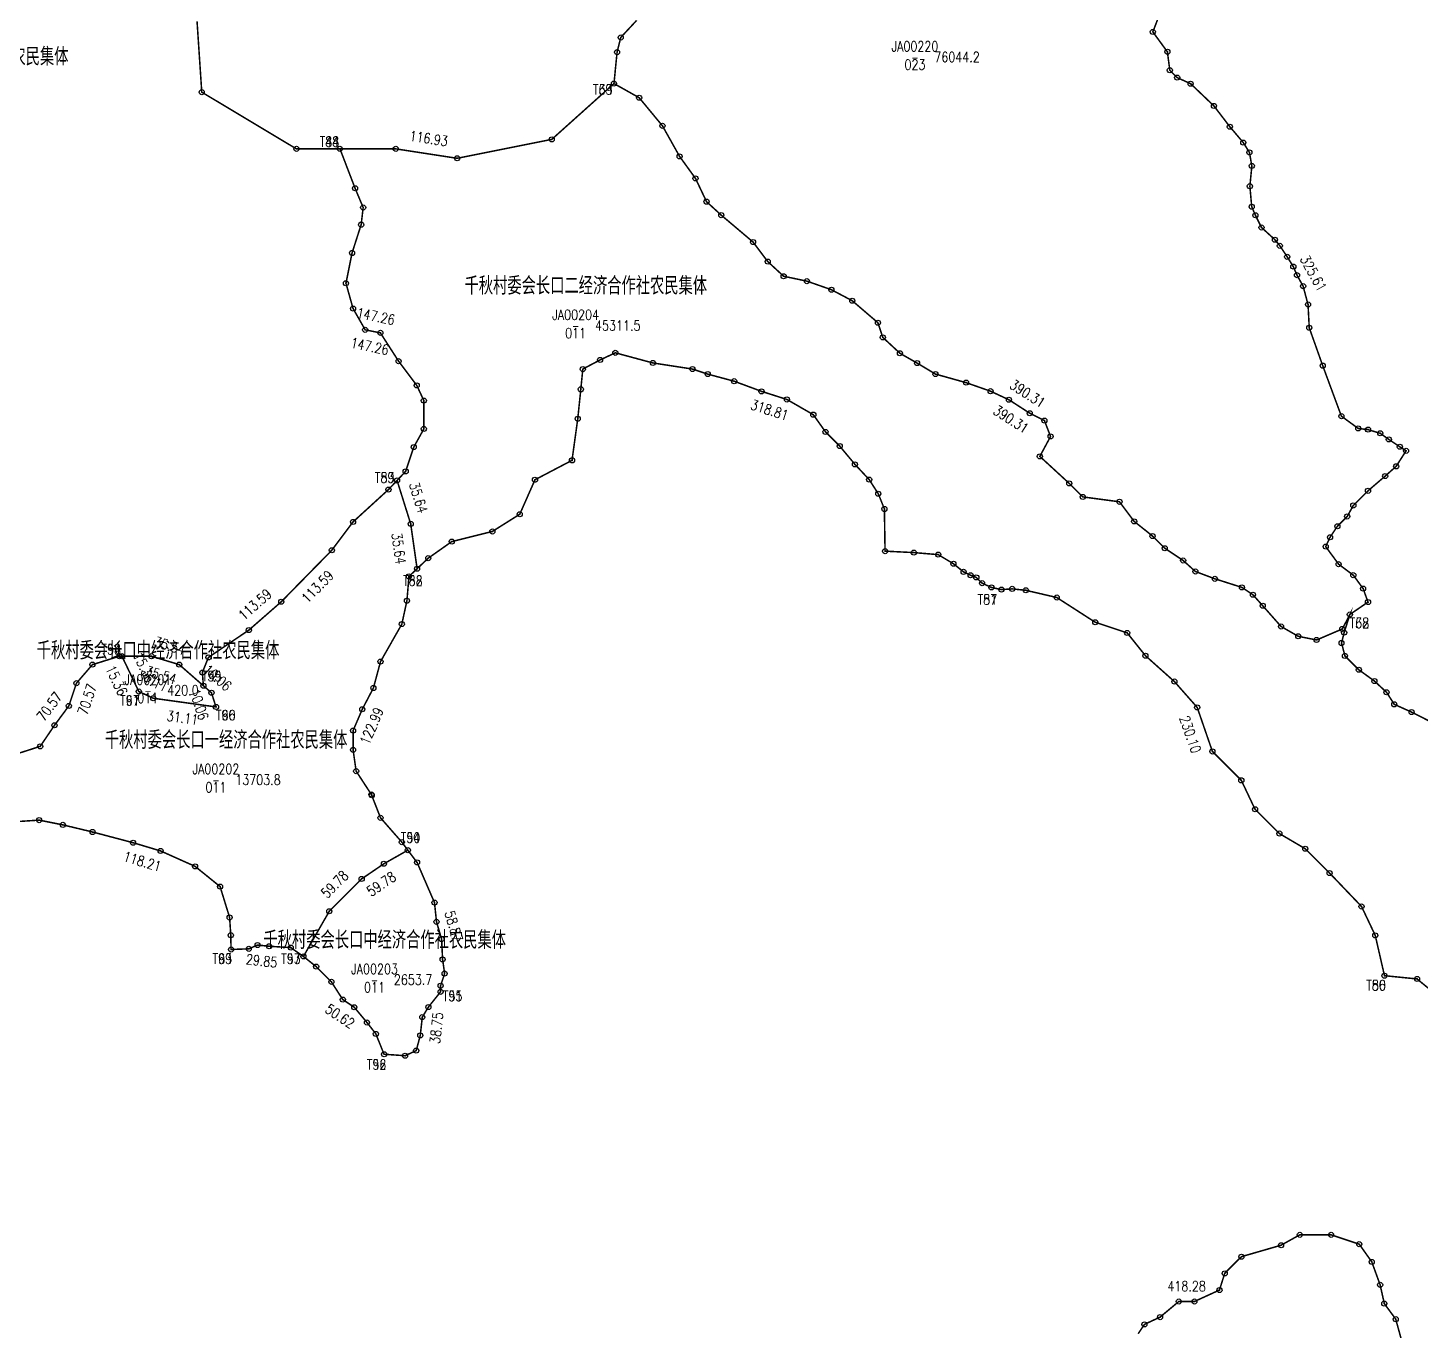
# Model space of a CAD drawing. Extents: x 213960 to 217464, y 137640 to 141047.
# Drawn here: x 214676 to 215222, y 138354 to 138865 of the extents above; entities that cross this region are included whole.
import ezdxf
from ezdxf.enums import TextEntityAlignment as Align

# ---------------------------------------------------------------- set-up
doc = ezdxf.new("R2010")
doc.units = 0
doc.header["$LTSCALE"] = 2
doc.header["$PDSIZE"] = 0.2
doc.layers.get('0').update_dxf_attribs({"linetype": 'CONTINUOUS'})
for name, color, linetype in [('GD', 7, 'CONTINUOUS'), ('JZD', 1, 'CONTINUOUS'), ('JZP', 1, 'CONTINUOUS')]:
    doc.layers.add(name, color=color, linetype=linetype)
doc.styles.add('HZ', font='rs.shx', dxfattribs={"width": 0.8, "bigfont": 'hztxt.shx'})

# ---------------------------------------------------------------- blocks, each defined once
blk = doc.blocks.new('GC0000')
at = {"linetype": 'Continuous'}
blk.add_point((0, 0), dxfattribs=at)

msp = doc.modelspace()

# ---------------------------------------------------------------- linework, layer by layer
at = {"layer": 'GD', "linetype": 'Continuous'}
for centre in [(215117.264, 138863.141), (214908.4759622699, 138860.9634487526), (214907.0348330792, 138855.2032372497), (215122.9554895978, 138855.3511219615), (215123.9259998901, 138848.0906056688), (215126.8083523953, 138845.2104999174), (215132.0926025723, 138842.8103978213), (214744.07411, 138839.493361), (214915.714294, 138837.307495), (215141.2205384783, 138834.0988902693), (214924.841675, 138826.26709), (215147.4656041983, 138825.9385766703), (214881.400696, 138820.948486), (215152.7499014372, 138819.6983335724), (214781.18941, 138817.239361), (214820.160522, 138817.239502), (214931.5673219999, 138814.266479), (215155.1518461709, 138815.8581646307), (214844.285522, 138813.530518), (215156.1110145478, 138810.5268830532), (214937.812317, 138805.6262819999), (214804.2315120001, 138801.760589), (215155.336, 138802.574), (214807.406494, 138794.220093), (214942.135681, 138796.50592), (215156.0541167229, 138794.5302443528), (214806.612766, 138787.473061), (214947.900513, 138791.225708), (215157.4952929755, 138791.170134946), (215159.8972377092, 138786.3699307539), (215165.1815349481, 138781.5697545015), (214803.040884, 138776.3605379999), (214960.390503, 138780.665283), (215167.1030719103, 138779.1696524054), (214966.1552729999, 138772.984924), (215169.9854244155, 138774.8494798084), (215172.3873691492, 138771.0093108668), (214972.40033, 138767.22467), (214981.52771, 138765.304688), (215173.8285454018, 138767.6492014599), (214800.6596289999, 138764.4542649999), (214991.135498, 138761.944519), (215176.2304901355, 138763.3290288629), (214803.43776, 138754.53237), (214999.302124, 138757.624329), (215178.1520270977, 138756.1287225747), (215009.39032, 138748.983887), (214808.200317, 138746.19812), (214814.153406, 138745.007351), (215011.31189, 138743.223877), (215178.6324348692, 138747.0083737253), (214821.297171, 138733.894829), (214900.373291, 138734.385681), (214906.349304, 138737.172302), (214921.0900879999, 138733.191284), (215018.0372920001, 138736.983521), (215024.762695, 138733.143311), (215183.9167321081, 138732.1277854333), (214893.6002810001, 138730.8026729999), (214936.62793, 138730.8026729999), (214942.604126, 138728.812317), (215031.968689, 138728.823303), (214828.440935, 138724.369809), (214892.803528, 138722.840881), (214952.962524, 138726.025696), (214963.719482, 138722.044678), (215043.978271, 138725.463074), (215053.586121, 138722.102905), (214831.2191160001, 138718.416687), (214973.679504, 138718.859924), (215060.79187, 138718.742676), (214891.608276, 138711.296082), (214984.038086, 138712.888489), (215068.958496, 138713.462708), (215074.723328, 138710.582275), (215191.245, 138712.298), (214831.2191160001, 138707.304077), (214988.818909, 138706.120911), (215197.8469573773, 138707.4916676688), (215201.6900783636, 138707.0116640134), (215206.493967831, 138705.5715971679), (214827.250308, 138700.160386), (214994.396484, 138700.547485), (215077.125305, 138704.342285), (215209.8566810458, 138703.1714950718), (215214.1801627417, 138700.2913893204), (214889.3510740001, 138694.964111), (215072.9171140001, 138696.516113), (215216.624, 138698.698), (214824.075301, 138690.635367), (215000.372498, 138693.381714), (215208.4155047932, 138688.7709383749), (215212.739033551, 138692.6110793768), (214817.328491, 138683.491699), (214874.825073, 138687.342896), (215005.950317, 138687.410278), (215084.475098, 138685.89093), (215201.6900783636, 138683.0106989323), (215009.535889, 138681.836914), (215089.759277, 138680.610474), (215104.171082, 138678.690674), (214868.8488769999, 138673.807678), (215011.926331, 138675.865479), (215193.5234286195, 138672.9303148323), (215195.9253733532, 138677.2504874294), (214803.43776, 138670.791577), (214826.059692, 138669.997925), (214858.0921019999, 138667.039917), (215109.93573, 138671.010315), (215189.6803076332, 138669.0901458907), (214842.155884, 138663.059082), (215117.1414790001, 138665.249878), (215185.086, 138661.101), (215186.7980021899, 138664.7699732937), (214795.103368, 138659.679055), (214832.9354859999, 138656.551697), (215012.183105, 138659.317078), (215023.479919, 138658.747314), (215033.041687, 138657.951111), (215121.945496, 138660.44989), (215129.151306, 138655.649719), (215039.0177, 138654.368286), (215043.001709, 138651.183289), (215133.955078, 138651.329529), (215190.1607154047, 138654.2095575987), (214825.365906, 138649.386108), (215045.742126, 138649.853088), (215047.995911, 138649.008728), (215050.249695, 138646.756714), (215141.641479, 138648.44928), (215152.2099, 138645.089294), (215195.9253733532, 138649.8893850017), (215199.7684943395, 138644.6091771542), (214775.2595790001, 138639.43839), (214824.569092, 138639.831482), (215057.856079, 138644.223083), (215062.0819089999, 138644.5047), (215067.434692, 138643.941711), (215079.548706, 138641.126709), (215156.533508, 138642.209106), (215201.6900783636, 138639.3289693067), (215160.376709, 138637.888916), (214762.559692, 138628.325928), (214822.577087, 138630.675476), (215094.654297, 138631.398315), (215167.5825200001, 138629.728699), (215191.601929, 138628.768677), (215107.194092, 138627.22168), (215174.3079219999, 138625.888489), (215181.513672, 138624.448486), (215191.2971190001, 138623.258911), (215192.315491, 138627.328674), (214711.759521, 138618.073303), (214724.327185, 138618.073243), (214746.684521, 138617.610221), (215114.35968, 138618.271484), (215192.654907, 138618.171692), (214701.176097, 138614.765944), (214735.2412689999, 138614.765944), (214814.21051, 138615.945679), (215198.0855099999, 138612.7452999999), (214694.89223, 138607.489888), (214744.3032669999, 138611.657084), (215125.705078, 138608.128296), (215204.194885, 138608.3364870001), (214725.054791, 138601.569824), (214747.875122, 138603.719482), (214811.4216920001, 138605.595276), (215208.946716, 138603.92749), (214691.915662, 138598.560183), (214807.039307, 138597.235291), (215134.6621090001, 138597.98468), (215212.001526, 138599.179504), (215218.789673, 138596.127075), (214686.293255, 138590.9533969999), (214803.453674, 138588.875305), (214680.670848, 138582.685151), (214803.453674, 138581.3112789999), (215140.633301, 138580.681274), (214804.6489259999, 138572.951477), (215151.978882, 138569.344482), (214810.624878, 138563.795288), (214810.752075, 138563.4705200001), (215157.353088, 138558.007874), (214680.251709, 138553.726318), (214689.582275, 138551.861694), (214814.21051, 138554.6390990001), (214701.245483, 138549.064697), (215166.907104, 138548.461304), (214717.107727, 138544.86908), (214727.934082, 138541.6262819999), (214822.577087, 138545.084473), (215177.058289, 138542.494507), (214741.4636839999, 138535.566101), (214815.542472, 138536.605667), (214828.55311, 138537.122661), (214806.811204, 138530.65253), (215186.612488, 138532.947693), (214751.260681, 138527.641113), (214835.3875099999, 138521.360861), (215199.1521, 138519.821106), (214754.993103, 138515.520691), (214794.1113280001, 138517.952515), (214836.18431, 138513.796961), (214755.459473, 138508.528076), (215204.526306, 138508.484314), (214762.508301, 138503.202698), (214765.999695, 138504.697876), (214770.488708, 138504.199524), (214778.968079, 138503.701111), (214838.1764100001, 138507.029361), (214838.57481, 138499.067361), (214788.94381, 138496.2250609999), (214839.37161, 138493.494061), (214794.9292100001, 138490.244261), (214837.77801, 138488.716861), (215220.932312, 138491.378723), (214799.4183099999, 138483.266661), (214803.90741, 138480.276261), (214830.60671, 138476.375961), (214832.9971099999, 138480.356861), (214808.8952100001, 138474.295461), (214812.38671, 138469.809861), (214829.80991, 138469.210161), (214823.83381, 138461.248261), (214828.21631, 138463.238661), (215174.928284, 138390.9406739999), (215187.2075200001, 138390.9406739999), (215152.006714, 138382.3516849999), (215167.5607300001, 138386.850708), (215198.259094, 138387.2597049999), (215203.170715, 138380.306885), (215145.457703, 138375.807922), (215143.411072, 138369.263916), (215206.4453130001, 138371.308899), (215127.4481200001, 138364.764893), (215133.587708, 138364.764893), (215208.0825200001, 138363.946899), (215113.940674, 138355.76709), (215120.0805049999, 138358.629883), (215212.5849, 138357.81189)]:
    msp.add_circle(centre, 1, dxfattribs=at)
at = {"layer": 'JZD', "color": 7, "const_width": 0.6}
for points in [[(214742.21841, 138867.310861), (214744.07411, 138839.493361), (214781.18941, 138817.239361), (214798.297982, 138817.239361), (214804.2315120001, 138801.760589), (214807.406494, 138794.220093), (214806.612766, 138787.473061), (214803.040884, 138776.3605379999), (214800.6596289999, 138764.4542649999), (214803.43776, 138754.53237), (214808.200317, 138746.19812), (214814.153406, 138745.007351), (214821.297171, 138733.894829), (214828.440935, 138724.369809), (214831.2191160001, 138718.416687), (214831.2191160001, 138707.304077), (214827.250308, 138700.160386), (214824.075301, 138690.635367), (214820.7018718173, 138687.0635073948), (214817.328491, 138683.491699), (214803.43776, 138670.791577), (214795.103368, 138659.679055), (214775.2595790001, 138639.43839), (214762.559692, 138628.325928), (214746.684521, 138617.610221), (214744.3032669999, 138611.657084), (214744.700142, 138606.497699), (214735.2412689999, 138614.765944), (214724.327185, 138618.073243), (214712.751709, 138618.0732982631), (214711.759521, 138618.073303), (214701.176097, 138614.765944), (214694.89223, 138607.489888), (214691.915662, 138598.560183), (214686.293255, 138590.9533969999), (214680.670848, 138582.685151), (214671.4104129999, 138579.708583)], [(215225.434692, 138487.697876), (215220.932312, 138491.378723), (215208.153076, 138492.660889), (215204.526306, 138508.484314), (215199.1521, 138519.821106), (215186.612488, 138532.947693), (215177.058289, 138542.494507), (215166.907104, 138548.461304), (215157.353088, 138558.007874), (215151.978882, 138569.344482), (215140.633301, 138580.681274), (215134.6621090001, 138597.98468), (215125.705078, 138608.128296), (215114.35968, 138618.271484), (215107.194092, 138627.22168), (215094.654297, 138631.398315), (215079.548706, 138641.126709), (215067.434692, 138643.941711), (215062.0819089999, 138644.5047), (215057.856079, 138644.223083), (215053.912109, 138645.067688), (215050.249695, 138646.756714), (215047.995911, 138649.008728), (215045.742126, 138649.853088), (215043.001709, 138651.183289), (215039.0177, 138654.368286), (215033.041687, 138657.951111), (215023.479919, 138658.747314), (215012.183105, 138659.317078), (215011.926331, 138675.865479), (215009.535889, 138681.836914), (215005.950317, 138687.410278), (215000.372498, 138693.381714), (214994.396484, 138700.547485), (214988.818909, 138706.120911), (214984.038086, 138712.888489), (214973.679504, 138718.859924), (214963.719482, 138722.044678), (214952.962524, 138726.025696), (214942.604126, 138728.812317), (214936.62793, 138730.8026729999), (214921.0900879999, 138733.191284), (214906.349304, 138737.172302), (214900.373291, 138734.385681), (214893.6002810001, 138730.8026729999), (214892.803528, 138722.840881), (214891.608276, 138711.296082), (214889.3510740001, 138694.964111), (214874.825073, 138687.342896), (214868.8488769999, 138673.807678), (214858.0921019999, 138667.039917), (214842.155884, 138663.059082), (214832.9354859999, 138656.551697), (214828.570923, 138652.419922), (214826.059692, 138669.997925), (214820.7018718173, 138687.0635073948), (214824.075301, 138690.635367), (214827.250308, 138700.160386), (214831.2191160001, 138707.304077), (214831.2191160001, 138718.416687), (214828.440935, 138724.369809), (214821.297171, 138733.894829), (214814.153406, 138745.007351), (214808.200317, 138746.19812), (214803.43776, 138754.53237), (214800.6596289999, 138764.4542649999), (214803.040884, 138776.3605379999), (214806.612766, 138787.473061), (214807.406494, 138794.220093), (214804.2315120001, 138801.760589), (214798.297982, 138817.239361), (214820.160522, 138817.239502), (214844.285522, 138813.530518), (214881.400696, 138820.948486), (214905.8181149999, 138842.86908), (214915.714294, 138837.307495), (214924.841675, 138826.26709), (214931.5673219999, 138814.266479), (214937.812317, 138805.6262819999), (214942.135681, 138796.50592), (214947.900513, 138791.225708), (214960.390503, 138780.665283), (214966.1552729999, 138772.984924), (214972.40033, 138767.22467), (214981.52771, 138765.304688), (214991.135498, 138761.944519), (214999.302124, 138757.624329), (215009.39032, 138748.983887), (215011.31189, 138743.223877), (215018.0372920001, 138736.983521), (215024.762695, 138733.143311), (215031.968689, 138728.823303), (215043.978271, 138725.463074), (215053.586121, 138722.102905), (215060.79187, 138718.742676), (215068.958496, 138713.462708), (215074.723328, 138710.582275), (215077.125305, 138704.342285), (215072.9171140001, 138696.516113), (215084.475098, 138685.89093), (215089.759277, 138680.610474), (215104.171082, 138678.690674), (215109.93573, 138671.010315), (215117.1414790001, 138665.249878), (215121.945496, 138660.44989), (215129.151306, 138655.649719), (215133.955078, 138651.329529), (215141.641479, 138648.44928), (215152.2099, 138645.089294), (215156.533508, 138642.209106), (215160.376709, 138637.888916), (215167.5825200001, 138629.728699), (215174.3079219999, 138625.888489), (215181.513672, 138624.448486), (215191.601929, 138628.768677), (215194.575073, 138634.4528810001), (215192.315491, 138627.328674), (215191.2971190001, 138623.258911), (215192.654907, 138618.171692), (215198.0855099999, 138612.7452999999), (215204.194885, 138608.3364870001), (215208.946716, 138603.92749), (215212.001526, 138599.179504), (215218.789673, 138596.127075), (215226.958313, 138591.994324)], [(214671.4104129999, 138579.708583), (214680.670848, 138582.685151), (214686.293255, 138590.9533969999), (214691.915662, 138598.560183), (214694.89223, 138607.489888), (214701.176097, 138614.765944), (214711.759521, 138618.073303), (214712.751709, 138618.0732982631), (214719.366238, 138604.215663), (214725.054791, 138601.569824), (214749.6610900001, 138598.163307), (214747.875122, 138603.719482), (214744.700142, 138606.497699), (214744.3032669999, 138611.657084), (214746.684521, 138617.610221), (214762.559692, 138628.325928), (214775.2595790001, 138639.43839), (214795.103368, 138659.679055), (214803.43776, 138670.791577), (214817.328491, 138683.491699), (214820.7018718173, 138687.0635073948), (214826.059692, 138669.997925), (214828.570923, 138652.419922), (214825.365906, 138649.386108), (214824.569092, 138639.831482), (214822.577087, 138630.675476), (214814.21051, 138615.945679), (214811.4216920001, 138605.595276), (214807.039307, 138597.235291), (214803.453674, 138588.875305), (214803.453674, 138581.3112789999), (214804.6489259999, 138572.951477), (214810.624878, 138563.795288), (214810.752075, 138563.4705200001), (214814.21051, 138554.6390990001), (214822.577087, 138545.084473), (214824.947868, 138541.925891), (214815.542472, 138536.605667), (214806.811204, 138530.65253), (214794.1113280001, 138517.952515), (214783.955872, 138500.21228), (214778.968079, 138503.701111), (214770.488708, 138504.199524), (214765.999695, 138504.697876), (214762.508301, 138503.202698), (214755.559082, 138502.947876), (214755.459473, 138508.528076), (214754.993103, 138515.520691), (214751.260681, 138527.641113), (214741.4636839999, 138535.566101), (214727.934082, 138541.6262819999), (214717.107727, 138544.86908), (214701.245483, 138549.064697), (214689.582275, 138551.861694), (214680.251709, 138553.726318), (214666.255676, 138552.793884)], [(215111.484924, 138352.086121), (215113.940674, 138355.76709), (215120.0805049999, 138358.629883), (215127.4481200001, 138364.764893), (215133.587708, 138364.764893), (215143.411072, 138369.263916), (215145.457703, 138375.807922), (215152.006714, 138382.3516849999), (215167.5607300001, 138386.850708), (215174.928284, 138390.9406739999), (215187.2075200001, 138390.9406739999), (215198.259094, 138387.2597049999), (215203.170715, 138380.306885), (215206.4453130001, 138371.308899), (215208.0825200001, 138363.946899), (215212.5849, 138357.81189), (215215.04071, 138348.814087)]]:
    msp.add_lwpolyline(points, dxfattribs=at)
at = {"layer": 'JZD', "color": 0, "const_width": 0.6}
msp.add_lwpolyline([(215119.5585623891, 138869.1421187196), (215117.264, 138863.141), (215122.9554895978, 138855.3511219615), (215123.9259998901, 138848.0906056688), (215126.8083523953, 138845.2104999174), (215132.0926025723, 138842.8103978213), (215141.2205384783, 138834.0988902693), (215147.4656041983, 138825.9385766703), (215152.7499014372, 138819.6983335724), (215155.1518461709, 138815.8581646307), (215156.1110145478, 138810.5268830532), (215155.336, 138802.574), (215156.0541167229, 138794.5302443528), (215157.4952929755, 138791.170134946), (215159.8972377092, 138786.3699307539), (215165.1815349481, 138781.5697545015), (215167.1030719103, 138779.1696524054), (215169.9854244155, 138774.8494798084), (215172.3873691492, 138771.0093108668), (215173.8285454018, 138767.6492014599), (215176.2304901355, 138763.3290288629), (215178.1520270977, 138756.1287225747), (215178.6324348692, 138747.0083737253), (215183.9167321081, 138732.1277854333), (215191.245, 138712.298), (215197.8469573773, 138707.4916676688), (215201.6900783636, 138707.0116640134), (215206.493967831, 138705.5715971679), (215209.8566810458, 138703.1714950718), (215214.1801627417, 138700.2913893204), (215216.624, 138698.698), (215212.739033551, 138692.6110793768), (215208.4155047932, 138688.7709383749), (215201.6900783636, 138683.0106989323), (215195.9253733532, 138677.2504874294), (215193.5234286195, 138672.9303148323), (215189.6803076332, 138669.0901458907), (215186.7980021899, 138664.7699732937), (215185.086, 138661.101), (215190.1607154047, 138654.2095575987), (215195.9253733532, 138649.8893850017), (215199.7684943395, 138644.6091771542), (215201.6900783636, 138639.3289693067), (215194.575073, 138634.4528810001), (215191.601929, 138628.768677), (215181.513672, 138624.448486), (215174.3079219999, 138625.888489), (215167.5825200001, 138629.728699), (215160.376709, 138637.888916), (215156.533508, 138642.209106), (215152.2099, 138645.089294), (215141.641479, 138648.44928), (215133.955078, 138651.329529), (215129.151306, 138655.649719), (215121.945496, 138660.44989), (215117.1414790001, 138665.249878), (215109.93573, 138671.010315), (215104.171082, 138678.690674), (215089.759277, 138680.610474), (215084.475098, 138685.89093), (215072.9171140001, 138696.516113), (215077.125305, 138704.342285), (215074.723328, 138710.582275), (215068.958496, 138713.462708), (215060.79187, 138718.742676), (215053.586121, 138722.102905), (215043.978271, 138725.463074), (215031.968689, 138728.823303), (215024.762695, 138733.143311), (215018.0372920001, 138736.983521), (215011.31189, 138743.223877), (215009.39032, 138748.983887), (214999.302124, 138757.624329), (214991.135498, 138761.944519), (214981.52771, 138765.304688), (214972.40033, 138767.22467), (214966.1552729999, 138772.984924), (214960.390503, 138780.665283), (214947.900513, 138791.225708), (214942.135681, 138796.50592), (214937.812317, 138805.6262819999), (214931.5673219999, 138814.266479), (214924.841675, 138826.26709), (214915.714294, 138837.307495), (214905.8181149999, 138842.86908), (214907.0348330792, 138855.2032372497), (214908.4759622699, 138860.9634487526), (214914.7210279899, 138867.6837234457)], dxfattribs=at)
at = {"layer": 'JZD', "color": 7, "const_width": 0.6}
for points in [[(214712.751709, 138618.0732982631), (214724.327185, 138618.073243), (214735.2412689999, 138614.765944), (214744.700142, 138606.497699), (214747.875122, 138603.719482), (214749.6610900001, 138598.163307), (214725.054791, 138601.569824), (214719.366238, 138604.215663)], [(214824.947868, 138541.925891), (214828.55311, 138537.122661), (214835.3875099999, 138521.360861), (214836.18431, 138513.796961), (214838.1764100001, 138507.029361), (214838.57481, 138499.067361), (214839.37161, 138493.494061), (214837.77801, 138488.716861), (214837.77801, 138486.328361), (214832.9971099999, 138480.356861), (214830.60671, 138476.375961), (214829.80991, 138469.210161), (214828.21631, 138463.238661), (214823.83381, 138461.248261), (214815.5970100001, 138461.823961), (214812.38671, 138469.809861), (214808.8952100001, 138474.295461), (214803.90741, 138480.276261), (214799.4183099999, 138483.266661), (214794.9292100001, 138490.244261), (214788.94381, 138496.2250609999), (214783.955872, 138500.21228), (214794.1113280001, 138517.952515), (214806.811204, 138530.65253), (214815.542472, 138536.605667)]]:
    msp.add_lwpolyline(points, close=True, dxfattribs=at)
at = {"layer": 'JZP', "linetype": 'Continuous'}
for centre in [(214905.8181149999, 138842.86908), (214798.297982, 138817.239361), (214820.7018718173, 138687.0635073948), (214828.570923, 138652.419922), (215053.912109, 138645.067688), (215194.575073, 138634.4528810001), (214712.751709, 138618.0732982631), (214744.700142, 138606.497699), (214719.366238, 138604.215663), (214749.6610900001, 138598.163307), (214824.947868, 138541.925891), (214755.559082, 138502.947876), (214783.955872, 138500.21228), (215208.153076, 138492.660889), (214837.77801, 138486.328361), (214815.5970100001, 138461.823961)]:
    msp.add_circle(centre, 1, dxfattribs=at)

# ---------------------------------------------------------------- block references
at = {"layer": 'JZD', "linetype": 'Continuous'}
for p in [(214908.4759622699, 138860.9634487526), (215117.264, 138863.141), (214907.0348330792, 138855.2032372497), (215122.9554895978, 138855.3511219615), (215123.9259998901, 138848.0906056688), (214905.8181149999, 138842.86908), (214905.8181149999, 138842.86908), (215126.8083523953, 138845.2104999174), (215132.0926025723, 138842.8103978213), (214744.07411, 138839.493361), (214915.714294, 138837.307495), (214915.714294, 138837.307495), (215141.2205384783, 138834.0988902693), (214924.841675, 138826.26709), (214924.841675, 138826.26709), (215147.4656041983, 138825.9385766703), (214881.400696, 138820.948486), (214781.18941, 138817.239361), (214798.297982, 138817.239361), (214798.297982, 138817.239361), (214820.160522, 138817.239502), (215152.7499014372, 138819.6983335724), (215155.1518461709, 138815.8581646307), (214844.285522, 138813.530518), (214931.5673219999, 138814.266479), (214931.5673219999, 138814.266479), (215156.1110145478, 138810.5268830532), (214937.812317, 138805.6262819999), (214937.812317, 138805.6262819999), (214804.2315120001, 138801.760589), (214804.2315120001, 138801.760589), (215155.336, 138802.574), (214807.406494, 138794.220093), (214807.406494, 138794.220093), (214942.135681, 138796.50592), (214942.135681, 138796.50592), (215156.0541167229, 138794.5302443528), (214947.900513, 138791.225708), (214947.900513, 138791.225708), (215157.4952929755, 138791.170134946), (214806.612766, 138787.473061), (214806.612766, 138787.473061), (215159.8972377092, 138786.3699307539), (214960.390503, 138780.665283), (214960.390503, 138780.665283), (215165.1815349481, 138781.5697545015), (215167.1030719103, 138779.1696524054), (214803.040884, 138776.3605379999), (214803.040884, 138776.3605379999), (214966.1552729999, 138772.984924), (214966.1552729999, 138772.984924), (215169.9854244155, 138774.8494798084), (214972.40033, 138767.22467), (214972.40033, 138767.22467), (215172.3873691492, 138771.0093108668), (215173.8285454018, 138767.6492014599), (214800.6596289999, 138764.4542649999), (214800.6596289999, 138764.4542649999), (214981.52771, 138765.304688), (214981.52771, 138765.304688), (214991.135498, 138761.944519), (214991.135498, 138761.944519), (215176.2304901355, 138763.3290288629), (214999.302124, 138757.624329), (214999.302124, 138757.624329), (215178.1520270977, 138756.1287225747), (214803.43776, 138754.53237), (214803.43776, 138754.53237), (214808.200317, 138746.19812), (214808.200317, 138746.19812), (214814.153406, 138745.007351), (214814.153406, 138745.007351), (215009.39032, 138748.983887), (215009.39032, 138748.983887), (215178.6324348692, 138747.0083737253), (215011.31189, 138743.223877), (215011.31189, 138743.223877), (214821.297171, 138733.894829), (214821.297171, 138733.894829), (214900.373291, 138734.385681), (214906.349304, 138737.172302), (214921.0900879999, 138733.191284), (215018.0372920001, 138736.983521), (215018.0372920001, 138736.983521), (215024.762695, 138733.143311), (215024.762695, 138733.143311), (214893.6002810001, 138730.8026729999), (214936.62793, 138730.8026729999), (214942.604126, 138728.812317), (215031.968689, 138728.823303), (215031.968689, 138728.823303), (215183.9167321081, 138732.1277854333), (214828.440935, 138724.369809), (214828.440935, 138724.369809), (214892.803528, 138722.840881), (214952.962524, 138726.025696), (214963.719482, 138722.044678), (215043.978271, 138725.463074), (215043.978271, 138725.463074), (215053.586121, 138722.102905), (215053.586121, 138722.102905), (214831.2191160001, 138718.416687), (214831.2191160001, 138718.416687), (214973.679504, 138718.859924), (215060.79187, 138718.742676), (215060.79187, 138718.742676), (214891.608276, 138711.296082), (214984.038086, 138712.888489), (215068.958496, 138713.462708), (215068.958496, 138713.462708), (215191.245, 138712.298), (214831.2191160001, 138707.304077), (214831.2191160001, 138707.304077), (214988.818909, 138706.120911), (215074.723328, 138710.582275), (215074.723328, 138710.582275), (215197.8469573773, 138707.4916676688), (215201.6900783636, 138707.0116640134), (214827.250308, 138700.160386), (214827.250308, 138700.160386), (214994.396484, 138700.547485), (215077.125305, 138704.342285), (215077.125305, 138704.342285), (215206.493967831, 138705.5715971679), (215209.8566810458, 138703.1714950718), (215214.1801627417, 138700.2913893204), (214889.3510740001, 138694.964111), (215072.9171140001, 138696.516113), (215072.9171140001, 138696.516113), (215216.624, 138698.698), (214824.075301, 138690.635367), (214824.075301, 138690.635367), (215000.372498, 138693.381714), (215212.739033551, 138692.6110793768), (214820.7018718173, 138687.0635073948), (214820.7018718173, 138687.0635073948), (214820.7018718173, 138687.0635073948), (214874.825073, 138687.342896), (215005.950317, 138687.410278), (215084.475098, 138685.89093), (215084.475098, 138685.89093), (215208.4155047932, 138688.7709383749), (214817.328491, 138683.491699), (214817.328491, 138683.491699), (215009.535889, 138681.836914), (215089.759277, 138680.610474), (215089.759277, 138680.610474), (215104.171082, 138678.690674), (215104.171082, 138678.690674), (215201.6900783636, 138683.0106989323), (214868.8488769999, 138673.807678), (215011.926331, 138675.865479), (215193.5234286195, 138672.9303148323), (215195.9253733532, 138677.2504874294), (214803.43776, 138670.791577), (214803.43776, 138670.791577), (214826.059692, 138669.997925), (214826.059692, 138669.997925), (215109.93573, 138671.010315), (215109.93573, 138671.010315), (215189.6803076332, 138669.0901458907), (214842.155884, 138663.059082), (214858.0921019999, 138667.039917), (215117.1414790001, 138665.249878), (215117.1414790001, 138665.249878), (215186.7980021899, 138664.7699732937), (214795.103368, 138659.679055), (214795.103368, 138659.679055), (214832.9354859999, 138656.551697), (215012.183105, 138659.317078), (215023.479919, 138658.747314), (215033.041687, 138657.951111), (215121.945496, 138660.44989), (215121.945496, 138660.44989), (215185.086, 138661.101), (214828.570923, 138652.419922), (214828.570923, 138652.419922), (215039.0177, 138654.368286), (215043.001709, 138651.183289), (215129.151306, 138655.649719), (215129.151306, 138655.649719), (215133.955078, 138651.329529), (215133.955078, 138651.329529), (215190.1607154047, 138654.2095575987), (214825.365906, 138649.386108), (215045.742126, 138649.853088), (215047.995911, 138649.008728), (215050.249695, 138646.756714), (215141.641479, 138648.44928), (215141.641479, 138648.44928), (215195.9253733532, 138649.8893850017), (215053.912109, 138645.067688), (215057.856079, 138644.223083), (215062.0819089999, 138644.5047), (215067.434692, 138643.941711), (215079.548706, 138641.126709), (215152.2099, 138645.089294), (215152.2099, 138645.089294), (215156.533508, 138642.209106), (215156.533508, 138642.209106), (215199.7684943395, 138644.6091771542), (214775.2595790001, 138639.43839), (214775.2595790001, 138639.43839), (214824.569092, 138639.831482), (215160.376709, 138637.888916), (215160.376709, 138637.888916), (215201.6900783636, 138639.3289693067), (214822.577087, 138630.675476), (215094.654297, 138631.398315), (215167.5825200001, 138629.728699), (215167.5825200001, 138629.728699), (215194.575073, 138634.4528810001), (215194.575073, 138634.4528810001), (214762.559692, 138628.325928), (214762.559692, 138628.325928), (215107.194092, 138627.22168), (215174.3079219999, 138625.888489), (215174.3079219999, 138625.888489), (215181.513672, 138624.448486), (215181.513672, 138624.448486), (215191.601929, 138628.768677), (215191.601929, 138628.768677), (215192.315491, 138627.328674), (215114.35968, 138618.271484), (215191.2971190001, 138623.258911), (214701.176097, 138614.765944), (214701.176097, 138614.765944), (214711.759521, 138618.073303), (214711.759521, 138618.073303), (214712.751709, 138618.0732982631), (214712.751709, 138618.0732982631), (214712.751709, 138618.0732982631), (214724.327185, 138618.073243), (214724.327185, 138618.073243), (214735.2412689999, 138614.765944), (214735.2412689999, 138614.765944), (214746.684521, 138617.610221), (214746.684521, 138617.610221), (214814.21051, 138615.945679), (215192.654907, 138618.171692), (215198.0855099999, 138612.7452999999), (214694.89223, 138607.489888), (214694.89223, 138607.489888), (214744.3032669999, 138611.657084), (214744.3032669999, 138611.657084), (215125.705078, 138608.128296), (215204.194885, 138608.3364870001), (214719.366238, 138604.215663), (214719.366238, 138604.215663), (214744.700142, 138606.497699), (214744.700142, 138606.497699), (214744.700142, 138606.497699), (214747.875122, 138603.719482), (214747.875122, 138603.719482), (214811.4216920001, 138605.595276), (215208.946716, 138603.92749), (214691.915662, 138598.560183), (214691.915662, 138598.560183), (214725.054791, 138601.569824), (214725.054791, 138601.569824), (214749.6610900001, 138598.163307), (214749.6610900001, 138598.163307), (214807.039307, 138597.235291), (215134.6621090001, 138597.98468), (215212.001526, 138599.179504), (214686.293255, 138590.9533969999), (214686.293255, 138590.9533969999), (215218.789673, 138596.127075), (214803.453674, 138588.875305), (214680.670848, 138582.685151), (214680.670848, 138582.685151), (214803.453674, 138581.3112789999), (215140.633301, 138580.681274), (214804.6489259999, 138572.951477), (215151.978882, 138569.344482), (214810.624878, 138563.795288), (214810.752075, 138563.4705200001), (214680.251709, 138553.726318), (214814.21051, 138554.6390990001), (215157.353088, 138558.007874), (214689.582275, 138551.861694), (214701.245483, 138549.064697), (215166.907104, 138548.461304), (214717.107727, 138544.86908), (214822.577087, 138545.084473), (214824.947868, 138541.925891), (214824.947868, 138541.925891), (215177.058289, 138542.494507), (214727.934082, 138541.6262819999), (214815.542472, 138536.605667), (214815.542472, 138536.605667), (214828.55311, 138537.122661), (214741.4636839999, 138535.566101), (215186.612488, 138532.947693), (214751.260681, 138527.641113), (214806.811204, 138530.65253), (214806.811204, 138530.65253), (214835.3875099999, 138521.360861), (214754.993103, 138515.520691), (214794.1113280001, 138517.952515), (214794.1113280001, 138517.952515), (215199.1521, 138519.821106), (214836.18431, 138513.796961), (214755.459473, 138508.528076), (214765.999695, 138504.697876), (214770.488708, 138504.199524), (214778.968079, 138503.701111), (214838.1764100001, 138507.029361), (215204.526306, 138508.484314), (214755.559082, 138502.947876), (214762.508301, 138503.202698), (214783.955872, 138500.21228), (214783.955872, 138500.21228), (214838.57481, 138499.067361), (214788.94381, 138496.2250609999), (214839.37161, 138493.494061), (215208.153076, 138492.660889), (214794.9292100001, 138490.244261), (214837.77801, 138488.716861), (215220.932312, 138491.378723), (214799.4183099999, 138483.266661), (214837.77801, 138486.328361), (214803.90741, 138480.276261), (214830.60671, 138476.375961), (214832.9971099999, 138480.356861), (214808.8952100001, 138474.295461), (214812.38671, 138469.809861), (214829.80991, 138469.210161), (214815.5970100001, 138461.823961), (214823.83381, 138461.248261), (214828.21631, 138463.238661), (215174.928284, 138390.9406739999), (215187.2075200001, 138390.9406739999), (215167.5607300001, 138386.850708), (215198.259094, 138387.2597049999), (215152.006714, 138382.3516849999), (215203.170715, 138380.306885), (215145.457703, 138375.807922), (215143.411072, 138369.263916), (215206.4453130001, 138371.308899), (215127.4481200001, 138364.764893), (215133.587708, 138364.764893), (215208.0825200001, 138363.946899), (215120.0805049999, 138358.629883), (215212.5849, 138357.81189), (215113.940674, 138355.76709)]:
    msp.add_blockref('GC0000', p, dxfattribs=at)

# ---------------------------------------------------------------- texts
at = {"layer": 'JZD', "linetype": 'Continuous', "style": 'HZ', "width": 0.8}
for s, height, p in [('JA00220', 4, (215023.9136387329, 138854.2924686137)), ('千秋村委会长口中、长口下经济合作社农民集体', 7, (214632.9812946983, 138847.8493579301)), ('千秋村委会长口二经济合作社农民集体', 7, (214894.7737361218, 138757.8950025221)), ('JA00204', 4, (214890.7737361218, 138748.8950025221)), ('千秋村委会长口中经济合作社农民集体', 7, (214726.9232036009, 138614.7026228058)), ('JA00201', 4, (214722.9232036009, 138605.7026228058)), ('千秋村委会长口一经济合作社农民集体', 7, (214753.6233240516, 138579.5848497716)), ('JA00202', 4, (214749.6233240516, 138570.5848497716)), ('千秋村委会长口中经济合作社农民集体', 7, (214815.8572421658, 138501.0782828236)), ('JA00203', 4, (214811.8572421658, 138492.0782828236))]:
    msp.add_text(s, height=height, dxfattribs=at).set_placement(p, align=Align.BOTTOM_CENTER)
for s, p in [('76044.2', (215031.5136387329, 138853.2924686137)), ('45311.5', (214898.3737361218, 138747.8950025221)), ('420.0', (214730.5232036009, 138604.7026228058)), ('13703.8', (214757.2233240516, 138569.5848497716)), ('2653.7', (214819.4572421658, 138491.0782828236))]:
    msp.add_text(s, height=4, dxfattribs=at).set_placement(p, align=Align.MIDDLE_LEFT)
for s, p in [('023', (215023.9136387329, 138852.2924686137)), ('011', (214890.7737361218, 138746.8950025221)), ('011', (214722.9232036009, 138603.7026228058)), ('011', (214749.6233240516, 138568.5848497716)), ('011', (214811.8572421658, 138490.0782828236))]:
    msp.add_text(s, height=4, dxfattribs=at).set_placement(p, align=Align.TOP_CENTER)
at = {"layer": 'JZD', "color": 1, "linetype": 'Continuous', "style": 'HZ', "width": 0.8}
for s, p in [('—', (215023.9136387329, 138853.2924686137)), ('—', (214890.7737361218, 138747.8950025221)), ('418.28', (215130.517914, 138370.764893))]:
    msp.add_text(s, height=4, dxfattribs=at).set_placement(p, align=Align.MIDDLE)
for s, rotation, p in [('116.93', 351.2597642906824, (214833.1347516903, 138821.315334525)), ('325.61', 299.0733377586325, (215180.2735084184, 138768.4046875006)), ('147.26', 348.6886682723775, (214812.3537019945, 138751.4861908156)), ('147.26', 348.6886682723775, (214810.0000210055, 138739.7192801844)), ('390.31', 327.1161230815956, (215068.1328119522, 138721.1413280863)), ('318.81', 342.2681298141668, (214966.8721154681, 138714.7373476882)), ('390.31', 327.1161230815956, (215061.6175540478, 138711.0640559137)), ('35.64', 287.4299271761021, (214829.1052859149, 138680.3279512633)), ('35.64', 278.1303825421776, (214821.3756146876, 138660.3603663162)), ('113.59', 45.56726672140483, (214789.4659105577, 138645.3582940577)), ('113.59', 41.18608071265287, (214764.9585955942, 138638.3976084419)), ('35.54', 343.141597297917, (214731.524271766, 138622.1617398071)), ('15.36', 295.5160849474307, (214721.4737598347, 138613.7290674358)), ('15.36', 295.5160849474307, (214710.6441871652, 138608.5598938272)), ('35.54', 343.141597297917, (214728.044182234, 138610.6774471929)), ('10.06', 318.8129556799123, (214750.2387478466, 138609.6239734923)), ('31.11', 335.0560914633031, (214724.7408993091, 138608.3330700268)), ('70.57', 53.53076582206797, (214684.279401638, 138598.3231363486)), ('70.57', 71.56505310209857, (214699.096045852, 138601.1276690951)), ('10.06', 287.8193992966055, (214743.0559509879, 138599.1052885344)), ('31.11', 352.1180236334604, (214736.5351427823, 138593.9232495976)), ('122.99', 66.7853042294902, (214810.7606961022, 138590.6902321284)), ('230.10', 289.0389228939729, (215131.9759218699, 138587.3757145944)), ('118.21', 343.3255621599578, (214720.7993055121, 138537.4999773781)), ('59.78', 45.00031354907375, (214796.2186020953, 138528.5451399694)), ('59.78', 34.28687575549372, (214814.5568588421, 138528.671734371)), ('58.87', 286.402236094326, (214842.9361777289, 138512.1074343758)), ('29.85', 353.6651946876696, (214767.5821729625, 138498.4853353277)), ('50.62', 326.3305550763123, (214798.3364559289, 138476.7779616302)), ('38.75', 83.65506936678361, (214836.1715575854, 138472.1299786259))]:
    msp.add_text(s, height=4, rotation=rotation, dxfattribs=at).set_placement(p, align=Align.MIDDLE)
at = {"layer": 'JZD', "linetype": 'Continuous', "style": 'HZ', "width": 0.8}
for p in [(214722.9232036009, 138604.7026228058), (214749.6233240516, 138569.5848497716), (214811.8572421658, 138491.0782828236)]:
    msp.add_text('—', height=4, dxfattribs=at).set_placement(p, align=Align.MIDDLE)
at = {"layer": 'JZP', "color": 1, "linetype": 'Continuous', "style": 'HZ', "width": 0.8}
for s, p in [('T33', (214901.3836760031, 138840.5591555892)), ('T69', (214901.3836760031, 138840.5591555892)), ('T48', (214794.1779970603, 138820.0723318958)), ('T84', (214794.1779970603, 138820.0723318958)), ('T53', (214815.8293700688, 138688.1854372993)), ('T89', (214815.8293700688, 138688.1854372993)), ('T52', (214826.9249807378, 138647.6986007793)), ('T88', (214826.9249807378, 138647.6986007793)), ('T51', (215052.3319799745, 138640.3239350276)), ('T87', (215052.3319799745, 138640.3239350276)), ('T32', (215198.3144057605, 138631.1336355276)), ('T68', (215198.3144057605, 138631.1336355276)), ('T58', (214708.5227017896, 138620.7407873473)), ('T94', (214708.5227017896, 138620.7407873473)), ('T59', (214747.9917697572, 138610.2613656574)), ('T95', (214747.9917697572, 138610.2613656574)), ('T61', (214715.8484016555, 138600.6625196798)), ('T97', (214715.8484016555, 138600.6625196798)), ('T60', (214753.4895565518, 138594.9472777927)), ('T96', (214753.4895565518, 138594.9472777927)), ('T54', (214825.9709303063, 138546.8201063118)), ('T90', (214825.9709303063, 138546.8201063118)), ('T63', (214752.1211943794, 138499.3173211239)), ('T99', (214752.1211943794, 138499.3173211239)), ('T57', (214779.0442152068, 138499.2765302759)), ('T93', (214779.0442152068, 138499.2765302759)), ('T50', (215204.8458601393, 138488.9109125666)), ('T86', (215204.8458601393, 138488.9109125666)), ('T55', (214842.4958389611, 138484.6724353091)), ('T91', (214842.4958389611, 138484.6724353091)), ('T56', (214812.6546191188, 138457.7813954901)), ('T92', (214812.6546191188, 138457.7813954901))]:
    msp.add_text(s, height=4, dxfattribs=at).set_placement(p, align=Align.MIDDLE)

doc.saveas('drawing.dxf')
